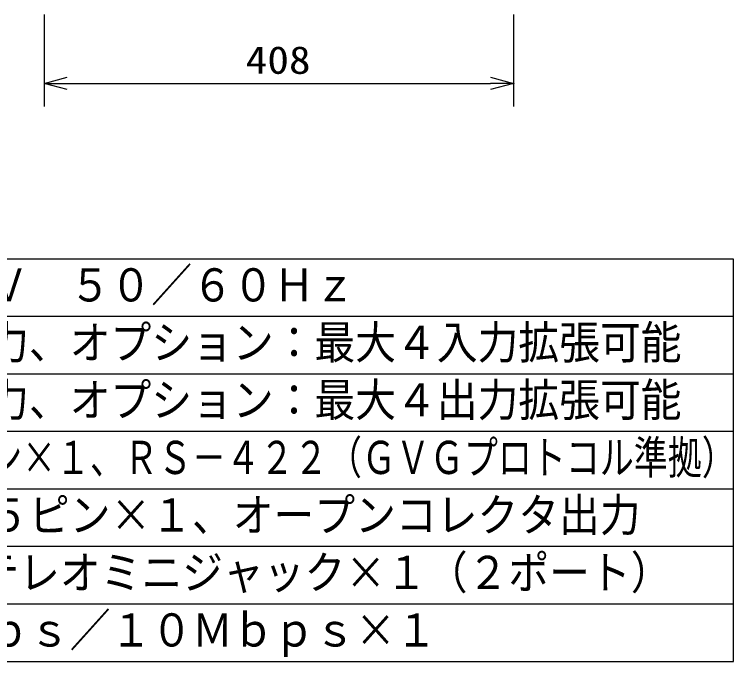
# Model space of a CAD drawing. Units: millimetres, scale not verified. Extents: x -62 to 62, y -57 to 58.
# Drawn here: x 0 to 62.5, y -56.9 to -0.6 of the extents above; entities that cross this region are included whole.
import ezdxf
from ezdxf.enums import TextEntityAlignment as Align

# ---------------------------------------------------------------- set-up
doc = ezdxf.new("R2010")
doc.units = ezdxf.units.MM
doc.header["$LTSCALE"] = 0.191441
doc.header["$PDMODE"] = 32
doc.header["$PDSIZE"] = 0.0957
doc.layers.add('0-2_MOJI1', color=2, linetype='Continuous')
doc.layers.add('0-3_WAKU', color=7, linetype='Continuous')
doc.styles.add('ＭＳ ゴシック', font='')
doc.styles.get('ＭＳ ゴシック').set_extended_font_data('MS Gothic')

# ---------------------------------------------------------------- blocks, each defined once
blk = doc.blocks.new('_OPEN30')
at = {"layer": '0-3_WAKU'}
blk.add_line((0, 0), (-1, 0), dxfattribs=at)
blk.add_lwpolyline([(-1, 0.26795), (0, 0), (-1, -0.26795)], dxfattribs=at)

msp = doc.modelspace()

# ---------------------------------------------------------------- linework, layer by layer
at = {"layer": '0-2_MOJI1', "color": 3}
for p, q in [((2.5899, -0.5868), (2.5899, -8.5868)), ((43.3747, -0.5868), (43.3747, -8.5868)), ((4.5899, -6.5868), (41.3747, -6.5868))]:
    msp.add_line(p, q, dxfattribs=at)
at = {"layer": '0-3_WAKU', "color": 4}
for p, q in [((62.5, -21.858), (-62.5, -21.858)), ((62.5, -56.858), (62.5, -21.858)), ((-62.5, -56.858), (62.5, -56.858))]:
    msp.add_line(p, q, dxfattribs=at)
at = {"layer": '0-3_WAKU', "color": 1}
for p, q in [((62.5, -26.858), (-62.5, -26.858)), ((62.5, -31.858), (-62.5, -31.858)), ((62.5, -36.858), (-62.5, -36.858)), ((62.5, -41.858), (-62.5, -41.858)), ((62.5, -46.858), (-62.5, -46.858)), ((62.5, -51.858), (-62.5, -51.858))]:
    msp.add_line(p, q, dxfattribs=at)
at = {"layer": '0-3_WAKU'}
msp.add_point((43.3747, -6.5868), dxfattribs=at)

# ---------------------------------------------------------------- block references
at = {"layer": '0-2_MOJI1', "xscale": 2, "yscale": 2, "rotation": 180}
msp.add_blockref('_OPEN30', (2.5899, -6.5868), dxfattribs=at)
at = {"layer": '0-2_MOJI1', "xscale": 2, "yscale": 2}
msp.add_blockref('_OPEN30', (43.3747, -6.5868), dxfattribs=at)

# ---------------------------------------------------------------- texts
at = {"layer": '0-2_MOJI1', "color": 3, "style": 'ＭＳ ゴシック', "width": 1.15}
msp.add_text('408', height=2.406, dxfattribs=at).set_placement((20.0952, -6.4772), align=Align.BOTTOM_LEFT)
at = {"layer": '0-2_MOJI1', "style": 'ＭＳ ゴシック'}
for s, width, p in [('ＡＣ１００Ｖ\u3000５０／６０Ｈｚ', 0.9, (-20, -26.4131)), ('標準：４入力、オプション：最大４入力拡張可能', 0.9, (-20, -31.4131)), ('標準：４出力、オプション：最大４出力拡張可能', 0.9, (-20, -36.4131)), ('Ｄｓｕｂ９ピン×１、ＲＳ－４２２（ＧＶＧプロトコル準拠）', 0.75, (-20, -41.4131)), ('Ｄｓｕｂ１５ピン×１、オープンコレクタ出力', 0.9, (-20, -46.4131)), ('φ３．５ステレオミニジャック×１（２ポート）', 0.9, (-20, -51.4131)), ('１００Ｍｂｐｓ／１０Ｍｂｐｓ×１', 0.9, (-20, -56.4131))]:
    msp.add_text(s, height=2.887, dxfattribs=dict(at, width=width)).set_placement(p, align=Align.BOTTOM_LEFT)

doc.saveas('drawing.dxf')
